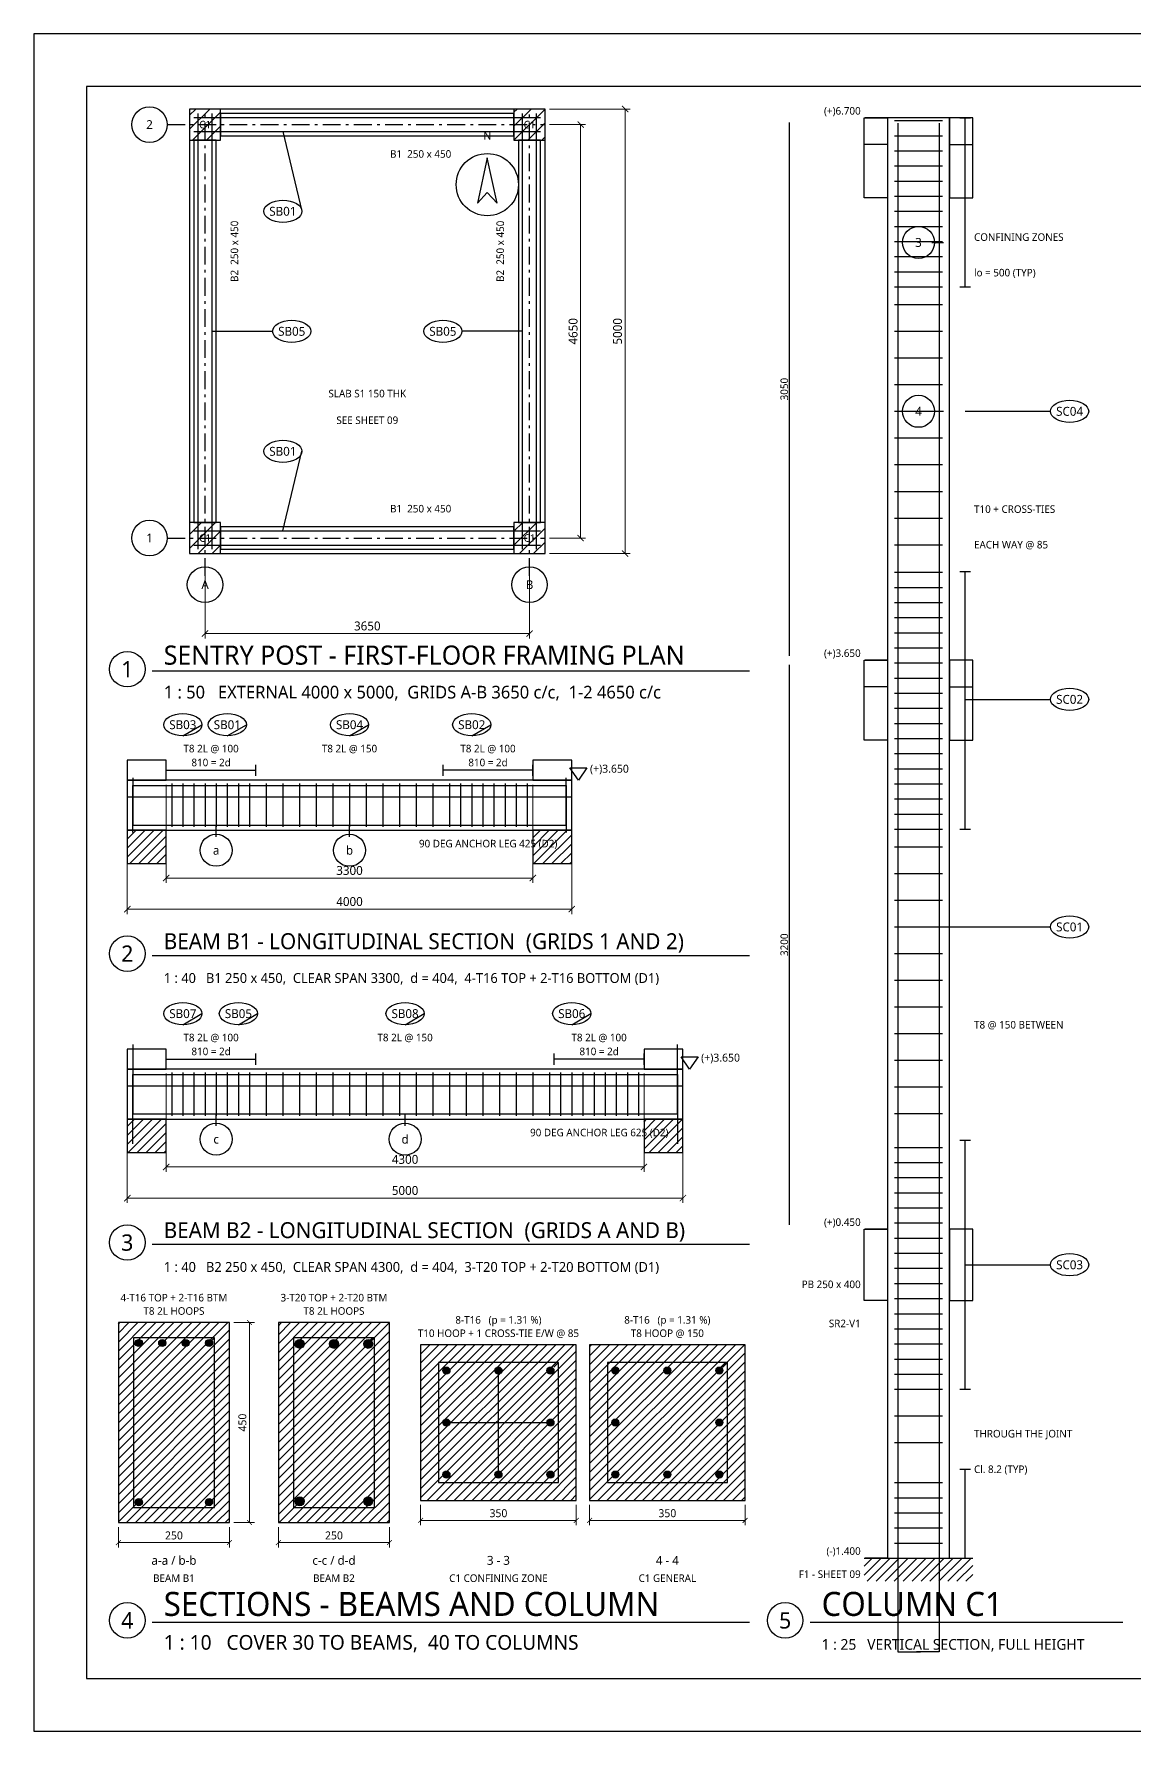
# Model space of a CAD drawing. Header units: millimetres. Extents: x 27 to 567, y 19 to 401.
# Drawn here: x 27 to 274.5, y 19.1 to 400.9 of the extents above; entities that cross this region are included whole.
import ezdxf
from ezdxf.enums import TextEntityAlignment as Align

# ---------------------------------------------------------------- set-up
doc = ezdxf.new("R2010")
doc.units = ezdxf.units.MM
for name, color, linetype in [('S-CALLOUT', 7, 'Continuous'), ('S-CENTER', 7, 'Continuous'), ('S-CONCRETE', 7, 'Continuous'), ('S-CONCRETE-THIN', 7, 'Continuous'), ('S-DIM', 7, 'Continuous'), ('S-GRID', 7, 'Continuous'), ('S-HATCH', 8, 'Continuous'), ('S-LEVEL', 7, 'Continuous'), ('S-REBAR-MAIN', 1, 'Continuous'), ('S-REBAR-STIRRUP', 5, 'Continuous'), ('S-SECTION', 7, 'Continuous'), ('S-TEXT', 7, 'Continuous'), ('S-TITLE', 7, 'Continuous')]:
    doc.layers.add(name, color=color, linetype=linetype)
doc.styles.add('OpenSans', font='OpenSans-Regular.ttf')
doc.dimstyles.new('A2-DIM', dxfattribs={"dimtxt": 2, "dimasz": 1.4, "dimexe": 1.1, "dimexo": 1, "dimgap": 0.7, "dimtad": 1, "dimdec": 0, "dimtxsty": 'OpenSans', "dimblk": 'ARCHTICK', "dimcen": 2.5, "dimclrd": 7, "dimclre": 7, "dimclrt": 7, "dimazin": 3, "dimtfac": 1, "dimtmove": 0, "dimatfit": 3, "dimlwd": 13, "dimlwe": 13})
doc.dimstyles.new('A2-DIM-S', dxfattribs={"dimtxt": 1.8, "dimasz": 1.1, "dimexe": 1.1, "dimexo": 1, "dimgap": 0.7, "dimtad": 1, "dimdec": 0, "dimtxsty": 'OpenSans', "dimblk": 'ARCHTICK', "dimcen": 2.5, "dimclrd": 7, "dimclre": 7, "dimclrt": 7, "dimazin": 3, "dimtfac": 1, "dimtmove": 0, "dimatfit": 3, "dimlwd": 13, "dimlwe": 13})

# ---------------------------------------------------------------- blocks, each defined once
blk = doc.blocks.new('A2-NORTH')
at = {"layer": 'S-TITLE'}
blk.add_lwpolyline([(0, 6), (-2.2, -4.2), (0, -1.8), (2.2, -4.2)], close=True, dxfattribs=at)
blk.add_circle((0, 0), 7, dxfattribs=at)
blk = doc.blocks.new('_ARCHTICK')
at = {"color": 0, "linetype": 'BYBLOCK', "const_width": 0.15}
blk.add_lwpolyline([(-0.5, -0.5), (0.5, 0.5)], dxfattribs=at)
blk = doc.blocks.new('A2-SECMARK')
at = {"layer": 'S-SECTION'}
blk.add_circle((0, 0), 3.6, dxfattribs=at)
blk = doc.blocks.new('A2-LEVEL')
at = {"layer": 'S-LEVEL'}
blk.add_lwpolyline([(0, 0), (-1.9, 2.8), (1.9, 2.8)], close=True, dxfattribs=at)

msp = doc.modelspace()

# ---------------------------------------------------------------- hatches: boundary and pattern name
at = {"layer": 'S-HATCH'}
h = msp.add_hatch(dxfattribs=at)
h.set_pattern_fill('ANSI31', scale=0.7)
h.paths.add_polyline_path([(62, 377), (69, 377), (69, 384), (62, 384)])
h = msp.add_hatch(dxfattribs=at)
h.set_pattern_fill('ANSI31', scale=0.7)
h.paths.add_polyline_path([(135, 377), (142, 377), (142, 384), (135, 384)])
h = msp.add_hatch(dxfattribs=at)
h.set_pattern_fill('ANSI31', scale=0.7)
h.paths.add_polyline_path([(62, 284), (69, 284), (69, 291), (62, 291)])
h = msp.add_hatch(dxfattribs=at)
h.set_pattern_fill('ANSI31', scale=0.7)
h.paths.add_polyline_path([(135, 284), (142, 284), (142, 291), (135, 291)])
h = msp.add_hatch(dxfattribs=at)
h.set_pattern_fill('ANSI31', scale=0.45)
h.paths.add_polyline_path([(48, 221.75), (56.75, 221.75), (56.75, 214.25), (48, 214.25)])
h = msp.add_hatch(dxfattribs=at)
h.set_pattern_fill('ANSI31', scale=0.45)
h.paths.add_polyline_path([(139.25, 221.75), (148, 221.75), (148, 214.25), (139.25, 214.25)])
h = msp.add_hatch(dxfattribs=at)
h.set_pattern_fill('ANSI31', scale=0.45)
h.paths.add_polyline_path([(48, 156.75), (56.75, 156.75), (56.75, 149.25), (48, 149.25)])
h = msp.add_hatch(dxfattribs=at)
h.set_pattern_fill('ANSI31', scale=0.45)
h.paths.add_polyline_path([(164.25, 156.75), (173, 156.75), (173, 149.25), (164.25, 149.25)])
h = msp.add_hatch(dxfattribs=at)
h.set_pattern_fill('ANSI31', scale=0.45)
h.paths.add_polyline_path([(46, 66), (71, 66), (71, 111), (46, 111)])
h = msp.add_hatch(dxfattribs=at)
h.set_pattern_fill('ANSI31', scale=0.45)
h.paths.add_polyline_path([(82, 66), (107, 66), (107, 111), (82, 111)])
h = msp.add_hatch(dxfattribs=at)
h.set_pattern_fill('ANSI31', scale=0.45)
h.paths.add_polyline_path([(114, 71), (149, 71), (149, 106), (114, 106)])
h = msp.add_hatch(dxfattribs=at)
h.set_pattern_fill('ANSI31', scale=0.45)
h.paths.add_polyline_path([(152, 71), (187, 71), (187, 106), (152, 106)])
h = msp.add_hatch(dxfattribs=at)
h.set_pattern_fill('ANSI31', scale=0.45)
h.paths.add_polyline_path([(213.8, 52.8), (238.2, 52.8), (238.2, 58), (213.8, 58)])
at = {"layer": 'S-REBAR-MAIN'}
for points in [[(51.4, 106.4), (51.339, 106.706), (51.166, 106.966), (50.906, 107.139), (50.6, 107.2), (50.294, 107.139), (50.034, 106.966), (49.861, 106.706), (49.8, 106.4), (49.861, 106.094), (50.034, 105.834), (50.294, 105.661), (50.6, 105.6), (50.906, 105.661), (51.166, 105.834), (51.339, 106.094)], [(56.667, 106.4), (56.606, 106.706), (56.432, 106.966), (56.173, 107.139), (55.867, 107.2), (55.561, 107.139), (55.301, 106.966), (55.128, 106.706), (55.067, 106.4), (55.128, 106.094), (55.301, 105.834), (55.561, 105.661), (55.867, 105.6), (56.173, 105.661), (56.432, 105.834), (56.606, 106.094)], [(61.933, 106.4), (61.872, 106.706), (61.699, 106.966), (61.439, 107.139), (61.133, 107.2), (60.827, 107.139), (60.568, 106.966), (60.394, 106.706), (60.333, 106.4), (60.394, 106.094), (60.568, 105.834), (60.827, 105.661), (61.133, 105.6), (61.439, 105.661), (61.699, 105.834), (61.872, 106.094)], [(67.2, 106.4), (67.139, 106.706), (66.966, 106.966), (66.706, 107.139), (66.4, 107.2), (66.094, 107.139), (65.834, 106.966), (65.661, 106.706), (65.6, 106.4), (65.661, 106.094), (65.834, 105.834), (66.094, 105.661), (66.4, 105.6), (66.706, 105.661), (66.966, 105.834), (67.139, 106.094)], [(87.8, 106.2), (87.724, 106.583), (87.507, 106.907), (87.183, 107.124), (86.8, 107.2), (86.417, 107.124), (86.093, 106.907), (85.876, 106.583), (85.8, 106.2), (85.876, 105.817), (86.093, 105.493), (86.417, 105.276), (86.8, 105.2), (87.183, 105.276), (87.507, 105.493), (87.724, 105.817)], [(95.5, 106.2), (95.424, 106.583), (95.207, 106.907), (94.883, 107.124), (94.5, 107.2), (94.117, 107.124), (93.793, 106.907), (93.576, 106.583), (93.5, 106.2), (93.576, 105.817), (93.793, 105.493), (94.117, 105.276), (94.5, 105.2), (94.883, 105.276), (95.207, 105.493), (95.424, 105.817)], [(103.2, 106.2), (103.124, 106.583), (102.907, 106.907), (102.583, 107.124), (102.2, 107.2), (101.817, 107.124), (101.493, 106.907), (101.276, 106.583), (101.2, 106.2), (101.276, 105.817), (101.493, 105.493), (101.817, 105.276), (102.2, 105.2), (102.583, 105.276), (102.907, 105.493), (103.124, 105.817)], [(120.6, 100.2), (120.539, 100.506), (120.366, 100.766), (120.106, 100.939), (119.8, 101), (119.494, 100.939), (119.234, 100.766), (119.061, 100.506), (119, 100.2), (119.061, 99.894), (119.234, 99.634), (119.494, 99.461), (119.8, 99.4), (120.106, 99.461), (120.366, 99.634), (120.539, 99.894)], [(132.3, 100.2), (132.239, 100.506), (132.066, 100.766), (131.806, 100.939), (131.5, 101), (131.194, 100.939), (130.934, 100.766), (130.761, 100.506), (130.7, 100.2), (130.761, 99.894), (130.934, 99.634), (131.194, 99.461), (131.5, 99.4), (131.806, 99.461), (132.066, 99.634), (132.239, 99.894)], [(144, 100.2), (143.939, 100.506), (143.766, 100.766), (143.506, 100.939), (143.2, 101), (142.894, 100.939), (142.634, 100.766), (142.461, 100.506), (142.4, 100.2), (142.461, 99.894), (142.634, 99.634), (142.894, 99.461), (143.2, 99.4), (143.506, 99.461), (143.766, 99.634), (143.939, 99.894)], [(158.6, 100.2), (158.539, 100.506), (158.366, 100.766), (158.106, 100.939), (157.8, 101), (157.494, 100.939), (157.234, 100.766), (157.061, 100.506), (157, 100.2), (157.061, 99.894), (157.234, 99.634), (157.494, 99.461), (157.8, 99.4), (158.106, 99.461), (158.366, 99.634), (158.539, 99.894)], [(170.3, 100.2), (170.239, 100.506), (170.066, 100.766), (169.806, 100.939), (169.5, 101), (169.194, 100.939), (168.934, 100.766), (168.761, 100.506), (168.7, 100.2), (168.761, 99.894), (168.934, 99.634), (169.194, 99.461), (169.5, 99.4), (169.806, 99.461), (170.066, 99.634), (170.239, 99.894)], [(182, 100.2), (181.939, 100.506), (181.766, 100.766), (181.506, 100.939), (181.2, 101), (180.894, 100.939), (180.634, 100.766), (180.461, 100.506), (180.4, 100.2), (180.461, 99.894), (180.634, 99.634), (180.894, 99.461), (181.2, 99.4), (181.506, 99.461), (181.766, 99.634), (181.939, 99.894)], [(120.6, 88.5), (120.539, 88.806), (120.366, 89.066), (120.106, 89.239), (119.8, 89.3), (119.494, 89.239), (119.234, 89.066), (119.061, 88.806), (119, 88.5), (119.061, 88.194), (119.234, 87.934), (119.494, 87.761), (119.8, 87.7), (120.106, 87.761), (120.366, 87.934), (120.539, 88.194)], [(144, 88.5), (143.939, 88.806), (143.766, 89.066), (143.506, 89.239), (143.2, 89.3), (142.894, 89.239), (142.634, 89.066), (142.461, 88.806), (142.4, 88.5), (142.461, 88.194), (142.634, 87.934), (142.894, 87.761), (143.2, 87.7), (143.506, 87.761), (143.766, 87.934), (143.939, 88.194)], [(158.6, 88.5), (158.539, 88.806), (158.366, 89.066), (158.106, 89.239), (157.8, 89.3), (157.494, 89.239), (157.234, 89.066), (157.061, 88.806), (157, 88.5), (157.061, 88.194), (157.234, 87.934), (157.494, 87.761), (157.8, 87.7), (158.106, 87.761), (158.366, 87.934), (158.539, 88.194)], [(182, 88.5), (181.939, 88.806), (181.766, 89.066), (181.506, 89.239), (181.2, 89.3), (180.894, 89.239), (180.634, 89.066), (180.461, 88.806), (180.4, 88.5), (180.461, 88.194), (180.634, 87.934), (180.894, 87.761), (181.2, 87.7), (181.506, 87.761), (181.766, 87.934), (181.939, 88.194)], [(120.6, 76.8), (120.539, 77.106), (120.366, 77.366), (120.106, 77.539), (119.8, 77.6), (119.494, 77.539), (119.234, 77.366), (119.061, 77.106), (119, 76.8), (119.061, 76.494), (119.234, 76.234), (119.494, 76.061), (119.8, 76), (120.106, 76.061), (120.366, 76.234), (120.539, 76.494)], [(132.3, 76.8), (132.239, 77.106), (132.066, 77.366), (131.806, 77.539), (131.5, 77.6), (131.194, 77.539), (130.934, 77.366), (130.761, 77.106), (130.7, 76.8), (130.761, 76.494), (130.934, 76.234), (131.194, 76.061), (131.5, 76), (131.806, 76.061), (132.066, 76.234), (132.239, 76.494)], [(144, 76.8), (143.939, 77.106), (143.766, 77.366), (143.506, 77.539), (143.2, 77.6), (142.894, 77.539), (142.634, 77.366), (142.461, 77.106), (142.4, 76.8), (142.461, 76.494), (142.634, 76.234), (142.894, 76.061), (143.2, 76), (143.506, 76.061), (143.766, 76.234), (143.939, 76.494)], [(158.6, 76.8), (158.539, 77.106), (158.366, 77.366), (158.106, 77.539), (157.8, 77.6), (157.494, 77.539), (157.234, 77.366), (157.061, 77.106), (157, 76.8), (157.061, 76.494), (157.234, 76.234), (157.494, 76.061), (157.8, 76), (158.106, 76.061), (158.366, 76.234), (158.539, 76.494)], [(170.3, 76.8), (170.239, 77.106), (170.066, 77.366), (169.806, 77.539), (169.5, 77.6), (169.194, 77.539), (168.934, 77.366), (168.761, 77.106), (168.7, 76.8), (168.761, 76.494), (168.934, 76.234), (169.194, 76.061), (169.5, 76), (169.806, 76.061), (170.066, 76.234), (170.239, 76.494)], [(182, 76.8), (181.939, 77.106), (181.766, 77.366), (181.506, 77.539), (181.2, 77.6), (180.894, 77.539), (180.634, 77.366), (180.461, 77.106), (180.4, 76.8), (180.461, 76.494), (180.634, 76.234), (180.894, 76.061), (181.2, 76), (181.506, 76.061), (181.766, 76.234), (181.939, 76.494)], [(51.4, 70.6), (51.339, 70.906), (51.166, 71.166), (50.906, 71.339), (50.6, 71.4), (50.294, 71.339), (50.034, 71.166), (49.861, 70.906), (49.8, 70.6), (49.861, 70.294), (50.034, 70.034), (50.294, 69.861), (50.6, 69.8), (50.906, 69.861), (51.166, 70.034), (51.339, 70.294)], [(67.2, 70.6), (67.139, 70.906), (66.966, 71.166), (66.706, 71.339), (66.4, 71.4), (66.094, 71.339), (65.834, 71.166), (65.661, 70.906), (65.6, 70.6), (65.661, 70.294), (65.834, 70.034), (66.094, 69.861), (66.4, 69.8), (66.706, 69.861), (66.966, 70.034), (67.139, 70.294)], [(87.8, 70.8), (87.724, 71.183), (87.507, 71.507), (87.183, 71.724), (86.8, 71.8), (86.417, 71.724), (86.093, 71.507), (85.876, 71.183), (85.8, 70.8), (85.876, 70.417), (86.093, 70.093), (86.417, 69.876), (86.8, 69.8), (87.183, 69.876), (87.507, 70.093), (87.724, 70.417)], [(103.2, 70.8), (103.124, 71.183), (102.907, 71.507), (102.583, 71.724), (102.2, 71.8), (101.817, 71.724), (101.493, 71.507), (101.276, 71.183), (101.2, 70.8), (101.276, 70.417), (101.493, 70.093), (101.817, 69.876), (102.2, 69.8), (102.583, 69.876), (102.907, 70.093), (103.124, 70.417)]]:
    msp.add_hatch(color=1, dxfattribs=at).paths.add_polyline_path(points)

# ---------------------------------------------------------------- linework, layer by layer
at = {"layer": 'S-CALLOUT'}
for p, q in [((83, 378.92), (87.3, 361)), ((67.08, 334), (80.7, 334)), ((136.92, 334), (123.3, 334)), ((236.5, 316), (255.7, 316)), ((83, 289.08), (87.3, 307)), ((236.5, 251.2), (255.7, 251.2)), ((60.5, 243), (64.8, 245.5)), ((70.5, 243), (74.8, 245.5)), ((98, 243), (102.3, 245.5)), ((125.5, 243), (129.8, 245.5)), ((230.68, 200), (255.7, 200)), ((60.5, 178), (64.8, 180.5)), ((73, 178), (77.3, 180.5)), ((110.5, 178), (114.8, 180.5)), ((148, 178), (152.3, 180.5)), ((236.5, 124), (255.7, 124))]:
    msp.add_line(p, q, dxfattribs=at)
for centre in [(83, 361), (85, 334), (119, 334), (260, 316), (83, 307), (260, 251.2), (60.5, 245.5), (70.5, 245.5), (98, 245.5), (125.5, 245.5), (260, 200), (60.5, 180.5), (73, 180.5), (110.5, 180.5), (148, 180.5), (260, 124)]:
    msp.add_ellipse(centre, major_axis=(4.3, 0), ratio=0.5813953, dxfattribs=at)
at = {"layer": 'S-CENTER'}
for p, q in [((65.5, 382.2), (65.5, 382.8)), ((138.5, 382.2), (138.5, 382.8)), ((57, 380.5), (61, 380.5)), ((62.2, 380.5), (62.8, 380.5)), ((64, 380.5), (68, 380.5)), ((65.5, 377), (65.5, 381)), ((69.2, 380.5), (69.8, 380.5)), ((71, 380.5), (75, 380.5)), ((76.2, 380.5), (76.8, 380.5)), ((78, 380.5), (82, 380.5)), ((83.2, 380.5), (83.8, 380.5)), ((85, 380.5), (89, 380.5)), ((90.2, 380.5), (90.8, 380.5)), ((92, 380.5), (96, 380.5)), ((97.2, 380.5), (97.8, 380.5)), ((99, 380.5), (103, 380.5)), ((104.2, 380.5), (104.8, 380.5)), ((106, 380.5), (110, 380.5)), ((111.2, 380.5), (111.8, 380.5)), ((113, 380.5), (117, 380.5)), ((118.2, 380.5), (118.8, 380.5)), ((120, 380.5), (124, 380.5)), ((125.2, 380.5), (125.8, 380.5)), ((127, 380.5), (131, 380.5)), ((132.2, 380.5), (132.8, 380.5)), ((134, 380.5), (138, 380.5)), ((138.5, 377), (138.5, 381)), ((139.2, 380.5), (139.8, 380.5)), ((141, 380.5), (142, 380.5)), ((65.5, 375.2), (65.5, 375.8)), ((138.5, 375.2), (138.5, 375.8)), ((65.5, 370), (65.5, 374)), ((138.5, 370), (138.5, 374)), ((65.5, 368.2), (65.5, 368.8)), ((65.5, 363), (65.5, 367)), ((138.5, 368.2), (138.5, 368.8)), ((138.5, 363), (138.5, 367)), ((65.5, 361.2), (65.5, 361.8)), ((65.5, 356), (65.5, 360)), ((138.5, 361.2), (138.5, 361.8)), ((138.5, 356), (138.5, 360)), ((65.5, 354.2), (65.5, 354.8)), ((65.5, 349), (65.5, 353)), ((138.5, 354.2), (138.5, 354.8)), ((138.5, 349), (138.5, 353)), ((65.5, 347.2), (65.5, 347.8)), ((138.5, 347.2), (138.5, 347.8)), ((65.5, 342), (65.5, 346)), ((138.5, 342), (138.5, 346)), ((65.5, 340.2), (65.5, 340.8)), ((138.5, 340.2), (138.5, 340.8)), ((65.5, 335), (65.5, 339)), ((138.5, 335), (138.5, 339)), ((65.5, 333.2), (65.5, 333.8)), ((138.5, 333.2), (138.5, 333.8)), ((65.5, 328), (65.5, 332)), ((138.5, 328), (138.5, 332)), ((65.5, 326.2), (65.5, 326.8)), ((65.5, 321), (65.5, 325)), ((138.5, 326.2), (138.5, 326.8)), ((138.5, 321), (138.5, 325)), ((65.5, 319.2), (65.5, 319.8)), ((65.5, 314), (65.5, 318)), ((138.5, 319.2), (138.5, 319.8)), ((138.5, 314), (138.5, 318)), ((65.5, 312.2), (65.5, 312.8)), ((65.5, 307), (65.5, 311)), ((138.5, 312.2), (138.5, 312.8)), ((138.5, 307), (138.5, 311)), ((65.5, 305.2), (65.5, 305.8)), ((138.5, 305.2), (138.5, 305.8)), ((65.5, 300), (65.5, 304)), ((138.5, 300), (138.5, 304)), ((65.5, 298.2), (65.5, 298.8)), ((138.5, 298.2), (138.5, 298.8)), ((65.5, 293), (65.5, 297)), ((138.5, 293), (138.5, 297)), ((65.5, 291.2), (65.5, 291.8)), ((138.5, 291.2), (138.5, 291.8)), ((57, 287.5), (61, 287.5)), ((62.2, 287.5), (62.8, 287.5)), ((64, 287.5), (68, 287.5)), ((65.5, 286), (65.5, 290)), ((69.2, 287.5), (69.8, 287.5)), ((71, 287.5), (75, 287.5)), ((76.2, 287.5), (76.8, 287.5)), ((78, 287.5), (82, 287.5)), ((83.2, 287.5), (83.8, 287.5)), ((85, 287.5), (89, 287.5)), ((90.2, 287.5), (90.8, 287.5)), ((92, 287.5), (96, 287.5)), ((97.2, 287.5), (97.8, 287.5)), ((99, 287.5), (103, 287.5)), ((104.2, 287.5), (104.8, 287.5)), ((106, 287.5), (110, 287.5)), ((111.2, 287.5), (111.8, 287.5)), ((113, 287.5), (117, 287.5)), ((118.2, 287.5), (118.8, 287.5)), ((120, 287.5), (124, 287.5)), ((125.2, 287.5), (125.8, 287.5)), ((127, 287.5), (131, 287.5)), ((132.2, 287.5), (132.8, 287.5)), ((134, 287.5), (138, 287.5)), ((138.5, 286), (138.5, 290)), ((139.2, 287.5), (139.8, 287.5)), ((141, 287.5), (142, 287.5)), ((65.5, 284.2), (65.5, 284.8)), ((65.5, 279), (65.5, 283)), ((138.5, 284.2), (138.5, 284.8)), ((138.5, 279), (138.5, 283))]:
    msp.add_line(p, q, dxfattribs=at)
at = {"layer": 'S-CONCRETE'}
msp.add_line((213.8, 58), (238.2, 58), dxfattribs=at)
for points in [[(62, 377), (69, 377), (69, 384), (62, 384)], [(69, 378), (135, 378), (135, 383), (69, 383)], [(135, 377), (142, 377), (142, 384), (135, 384)], [(219, 364), (213.8, 364), (213.8, 382), (219, 382)], [(219, 58), (233, 58), (233, 382), (219, 382)], [(233, 364), (238.2, 364), (238.2, 382), (233, 382)], [(63, 291), (68, 291), (68, 377), (63, 377)], [(136, 291), (141, 291), (141, 377), (136, 377)], [(62, 284), (69, 284), (69, 291), (62, 291)], [(135, 284), (142, 284), (142, 291), (135, 291)], [(69, 285), (135, 285), (135, 290), (69, 290)], [(219, 242), (213.8, 242), (213.8, 260), (219, 260)], [(233, 242), (238.2, 242), (238.2, 260), (233, 260)], [(48, 233), (56.75, 233), (56.75, 237.5), (48, 237.5)], [(139.25, 233), (148, 233), (148, 237.5), (139.25, 237.5)], [(48, 221.75), (148, 221.75), (148, 233), (48, 233)], [(48, 214.25), (56.75, 214.25), (56.75, 221.75), (48, 221.75)], [(139.25, 214.25), (148, 214.25), (148, 221.75), (139.25, 221.75)], [(48, 168), (56.75, 168), (56.75, 172.5), (48, 172.5)], [(164.25, 168), (173, 168), (173, 172.5), (164.25, 172.5)], [(48, 156.75), (173, 156.75), (173, 168), (48, 168)], [(48, 149.25), (56.75, 149.25), (56.75, 156.75), (48, 156.75)], [(164.25, 149.25), (173, 149.25), (173, 156.75), (164.25, 156.75)], [(219, 116), (213.8, 116), (213.8, 132), (219, 132)], [(233, 116), (238.2, 116), (238.2, 132), (233, 132)], [(46, 66), (71, 66), (71, 111), (46, 111)], [(82, 66), (107, 66), (107, 111), (82, 111)], [(114, 71), (149, 71), (149, 106), (114, 106)], [(152, 71), (187, 71), (187, 106), (152, 106)]]:
    msp.add_lwpolyline(points, close=True, dxfattribs=at)
at = {"layer": 'S-CONCRETE-THIN'}
for p, q in [((219, 376), (213.8, 376)), ((233, 376), (238.2, 376)), ((219, 254), (213.8, 254)), ((233, 254), (238.2, 254)), ((48, 229.25), (148, 229.25)), ((48, 164.25), (173, 164.25))]:
    msp.add_line(p, q, dxfattribs=at)
msp.add_lwpolyline([(62, 284), (142, 284), (142, 384), (62, 384)], close=True, dxfattribs=at)
at = {"layer": 'S-DIM'}
for p, q in [((235.3, 382), (237.7, 382)), ((236.5, 344), (236.5, 382)), ((197, 261), (197, 381)), ((235.3, 344), (237.7, 344)), ((235.3, 280), (237.7, 280)), ((236.5, 222), (236.5, 280)), ((197, 133), (197, 259)), ((56.75, 234), (56.75, 236.5)), ((56.75, 235.25), (76.95, 235.25)), ((76.95, 234), (76.95, 236.5)), ((119.05, 234), (119.05, 236.5)), ((139.25, 235.25), (119.05, 235.25)), ((139.25, 234), (139.25, 236.5)), ((235.3, 222), (237.7, 222)), ((56.75, 169), (56.75, 171.5)), ((56.75, 170.25), (76.95, 170.25)), ((76.95, 169), (76.95, 171.5)), ((144.05, 169), (144.05, 171.5)), ((164.25, 170.25), (144.05, 170.25)), ((164.25, 169), (164.25, 171.5)), ((235.3, 152), (237.7, 152)), ((236.5, 96), (236.5, 152)), ((235.3, 96), (237.7, 96)), ((235.3, 78), (237.7, 78)), ((236.5, 58), (236.5, 78)), ((235.3, 58), (237.7, 58))]:
    msp.add_line(p, q, dxfattribs=at)
at = {"layer": 'S-GRID'}
for centre in [(53, 380.5), (53, 287.5), (65.5, 277), (138.5, 277)]:
    msp.add_circle(centre, 4, dxfattribs=at)
at = {"layer": 'S-LEVEL'}
for p, q in [((219, 382), (214, 382)), ((219, 260), (214, 260)), ((219, 132), (214, 132)), ((219, 58), (214, 58))]:
    msp.add_line(p, q, dxfattribs=at)
at = {"layer": 'S-REBAR-MAIN'}
for points in [[(63, 382.08), (141, 382.08)], [(63.92, 285), (63.92, 383)], [(67.08, 285), (67.08, 383)], [(136.92, 285), (136.92, 383)], [(140.08, 285), (140.08, 383)], [(63, 378.92), (141, 378.92)], [(221.32, 380.8), (221.32, 36.96), (226.44, 36.96)], [(230.68, 380.8), (230.68, 36.96), (225.56, 36.96)], [(63, 289.08), (141, 289.08)], [(63, 285.92), (141, 285.92)], [(49.25, 233.525), (49.25, 222.9), (146.75, 222.9), (146.75, 233.525)], [(49.25, 221.225), (49.25, 231.85), (146.75, 231.85), (146.75, 221.225)], [(49.25, 173.575), (49.25, 157.95), (171.75, 157.95), (171.75, 173.575)], [(49.25, 151.175), (49.25, 166.8), (171.75, 166.8), (171.75, 151.175)]]:
    msp.add_lwpolyline(points, dxfattribs=at)
for centre, radius in [((50.6, 106.4), 0.8), ((55.867, 106.4), 0.8), ((61.133, 106.4), 0.8), ((66.4, 106.4), 0.8), ((86.8, 106.2), 1), ((94.5, 106.2), 1), ((102.2, 106.2), 1), ((119.8, 100.2), 0.8), ((131.5, 100.2), 0.8), ((143.2, 100.2), 0.8), ((157.8, 100.2), 0.8), ((169.5, 100.2), 0.8), ((181.2, 100.2), 0.8), ((119.8, 88.5), 0.8), ((143.2, 88.5), 0.8), ((157.8, 88.5), 0.8), ((181.2, 88.5), 0.8), ((119.8, 76.8), 0.8), ((131.5, 76.8), 0.8), ((143.2, 76.8), 0.8), ((157.8, 76.8), 0.8), ((169.5, 76.8), 0.8), ((181.2, 76.8), 0.8), ((50.6, 70.6), 0.8), ((66.4, 70.6), 0.8), ((86.8, 70.8), 1), ((102.2, 70.8), 1)]:
    msp.add_circle(centre, radius, dxfattribs=at)
at = {"layer": 'S-REBAR-STIRRUP'}
for p, q in [((220.6, 381.4), (231.4, 381.4)), ((220.6, 378), (231.4, 378)), ((220.6, 374.6), (231.4, 374.6)), ((220.6, 371.2), (231.4, 371.2)), ((220.6, 367.8), (231.4, 367.8)), ((220.6, 364.4), (231.4, 364.4)), ((220.6, 361), (231.4, 361)), ((220.6, 357.6), (231.4, 357.6)), ((220.6, 354.2), (231.4, 354.2)), ((220.6, 350.8), (231.4, 350.8)), ((220.6, 347.4), (231.4, 347.4)), ((220.6, 344), (231.4, 344)), ((220.6, 340), (231.4, 340)), ((220.6, 334), (231.4, 334)), ((220.6, 328), (231.4, 328)), ((220.6, 322), (231.4, 322)), ((220.6, 316), (231.4, 316)), ((220.6, 310), (231.4, 310)), ((220.6, 304), (231.4, 304)), ((220.6, 298), (231.4, 298)), ((220.6, 292), (231.4, 292)), ((220.6, 286), (231.4, 286)), ((220.6, 279.8), (231.4, 279.8)), ((220.6, 276.4), (231.4, 276.4)), ((220.6, 273), (231.4, 273)), ((220.6, 269.6), (231.4, 269.6)), ((220.6, 266.2), (231.4, 266.2)), ((220.6, 262.8), (231.4, 262.8)), ((220.6, 259.4), (231.4, 259.4)), ((220.6, 256), (231.4, 256)), ((220.6, 252.6), (231.4, 252.6)), ((220.6, 249.2), (231.4, 249.2)), ((220.6, 245.8), (231.4, 245.8)), ((220.6, 242.4), (231.4, 242.4)), ((220.6, 239), (231.4, 239)), ((220.6, 235.6), (231.4, 235.6)), ((58, 232.25), (58, 222.5)), ((60.5, 232.25), (60.5, 222.5)), ((63, 232.25), (63, 222.5)), ((65.5, 232.25), (65.5, 222.5)), ((68, 232.25), (68, 222.5)), ((70.5, 232.25), (70.5, 222.5)), ((73, 232.25), (73, 222.5)), ((75.5, 232.25), (75.5, 222.5)), ((79.25, 232.25), (79.25, 222.5)), ((83, 232.25), (83, 222.5)), ((86.75, 232.25), (86.75, 222.5)), ((90.5, 232.25), (90.5, 222.5)), ((94.25, 232.25), (94.25, 222.5)), ((98, 232.25), (98, 222.5)), ((101.75, 232.25), (101.75, 222.5)), ((105.5, 232.25), (105.5, 222.5)), ((109.25, 232.25), (109.25, 222.5)), ((113, 232.25), (113, 222.5)), ((116.75, 232.25), (116.75, 222.5)), ((120.5, 232.25), (120.5, 222.5)), ((123, 232.25), (123, 222.5)), ((125.5, 232.25), (125.5, 222.5)), ((128, 232.25), (128, 222.5)), ((130.5, 232.25), (130.5, 222.5)), ((133, 232.25), (133, 222.5)), ((135.5, 232.25), (135.5, 222.5)), ((138, 232.25), (138, 222.5)), ((220.6, 232.2), (231.4, 232.2)), ((220.6, 228.8), (231.4, 228.8)), ((220.6, 225.4), (231.4, 225.4)), ((220.6, 222), (231.4, 222)), ((220.6, 218), (231.4, 218)), ((220.6, 212), (231.4, 212)), ((220.6, 206), (231.4, 206)), ((220.6, 200), (231.4, 200)), ((220.6, 194), (231.4, 194)), ((220.6, 188), (231.4, 188)), ((220.6, 182), (231.4, 182)), ((220.6, 176), (231.4, 176)), ((220.6, 170), (231.4, 170)), ((58, 167.25), (58, 157.5)), ((60.5, 167.25), (60.5, 157.5)), ((63, 167.25), (63, 157.5)), ((65.5, 167.25), (65.5, 157.5)), ((68, 167.25), (68, 157.5)), ((70.5, 167.25), (70.5, 157.5)), ((73, 167.25), (73, 157.5)), ((75.5, 167.25), (75.5, 157.5)), ((79.25, 167.25), (79.25, 157.5)), ((83, 167.25), (83, 157.5)), ((86.75, 167.25), (86.75, 157.5)), ((90.5, 167.25), (90.5, 157.5)), ((94.25, 167.25), (94.25, 157.5)), ((98, 167.25), (98, 157.5)), ((101.75, 167.25), (101.75, 157.5)), ((105.5, 167.25), (105.5, 157.5)), ((109.25, 167.25), (109.25, 157.5)), ((113, 167.25), (113, 157.5)), ((116.75, 167.25), (116.75, 157.5)), ((120.5, 167.25), (120.5, 157.5)), ((124.25, 167.25), (124.25, 157.5)), ((128, 167.25), (128, 157.5)), ((131.75, 167.25), (131.75, 157.5)), ((135.5, 167.25), (135.5, 157.5)), ((139.25, 167.25), (139.25, 157.5)), ((143, 167.25), (143, 157.5)), ((145.5, 167.25), (145.5, 157.5)), ((148, 167.25), (148, 157.5)), ((150.5, 167.25), (150.5, 157.5)), ((153, 167.25), (153, 157.5)), ((155.5, 167.25), (155.5, 157.5)), ((158, 167.25), (158, 157.5)), ((160.5, 167.25), (160.5, 157.5)), ((163, 167.25), (163, 157.5)), ((220.6, 164), (231.4, 164)), ((220.6, 158), (231.4, 158)), ((220.6, 150.4), (231.4, 150.4)), ((220.6, 147), (231.4, 147)), ((220.6, 143.6), (231.4, 143.6)), ((220.6, 140.2), (231.4, 140.2)), ((220.6, 136.8), (231.4, 136.8)), ((220.6, 133.4), (231.4, 133.4)), ((220.6, 130), (231.4, 130)), ((220.6, 126.6), (231.4, 126.6)), ((220.6, 123.2), (231.4, 123.2)), ((220.6, 119.8), (231.4, 119.8)), ((220.6, 116.4), (231.4, 116.4)), ((220.6, 113), (231.4, 113)), ((67.15, 107.6), (66.25, 106.7)), ((67.6, 107.6), (66.7, 106.7)), ((103.15, 107.6), (102.25, 106.7)), ((103.6, 107.6), (102.7, 106.7)), ((220.6, 109.6), (231.4, 109.6)), ((220.6, 106.2), (231.4, 106.2)), ((131.5, 76), (131.5, 101)), ((144.55, 102), (143.55, 101)), ((145, 102), (144, 101)), ((182.55, 102), (181.55, 101)), ((183, 102), (182, 101)), ((220.6, 102.8), (231.4, 102.8)), ((220.6, 99.4), (231.4, 99.4)), ((220.6, 96), (231.4, 96)), ((119, 88.5), (144, 88.5)), ((220.6, 90), (231.4, 90)), ((220.6, 84), (231.4, 84)), ((220.6, 75), (231.4, 75)), ((220.6, 71.6), (231.4, 71.6)), ((220.6, 68.2), (231.4, 68.2)), ((220.6, 64.8), (231.4, 64.8)), ((220.6, 61.4), (231.4, 61.4)), ((220.6, 58), (231.4, 58))]:
    msp.add_line(p, q, dxfattribs=at)
for points in [[(49.4, 69.4), (67.6, 69.4), (67.6, 107.6), (49.4, 107.6)], [(85.4, 69.4), (103.6, 69.4), (103.6, 107.6), (85.4, 107.6)], [(118, 75), (145, 75), (145, 102), (118, 102)], [(156, 75), (183, 75), (183, 102), (156, 102)]]:
    msp.add_lwpolyline(points, close=True, dxfattribs=at)
at = {"layer": 'S-SECTION'}
for p, q in [((229, 354), (231.6, 354)), ((229, 316), (231.6, 316)), ((68, 220.25), (68, 222.85)), ((98, 220.25), (98, 222.85)), ((68, 155.25), (68, 157.85)), ((110.5, 155.25), (110.5, 157.85))]:
    msp.add_line(p, q, dxfattribs=at)
at = {"layer": 'S-TITLE'}
for p, q in [((53.6, 257.6), (188, 257.6)), ((53.6, 193.6), (188, 193.6)), ((53.6, 128.6), (188, 128.6)), ((53.6, 43.6), (188, 43.6)), ((201.6, 43.6), (272, 43.6))]:
    msp.add_line(p, q, dxfattribs=at)
for points in [[(27, 19.1), (567, 19.1), (567, 400.9), (27, 400.9)], [(38.8, 30.9), (555.2, 30.9), (555.2, 389.1), (38.8, 389.1)]]:
    msp.add_lwpolyline(points, close=True, dxfattribs=at)
for centre in [(48, 258), (48, 194), (48, 129), (48, 44), (196, 44)]:
    msp.add_circle(centre, 4, dxfattribs=at)

# ---------------------------------------------------------------- block references
at = {"layer": 'S-LEVEL'}
for p in [(149.5, 233), (174.5, 168)]:
    msp.add_blockref('A2-LEVEL', p, dxfattribs=at)
at = {"layer": 'S-SECTION'}
for p in [(226, 354), (226, 316), (68, 217.25), (98, 217.25), (68, 152.25), (110.5, 152.25)]:
    msp.add_blockref('A2-SECMARK', p, dxfattribs=at)
at = {"layer": 'S-TITLE'}
msp.add_blockref('A2-NORTH', (129, 367), dxfattribs=at)

# ---------------------------------------------------------------- texts
at = {"layer": 'S-CALLOUT', "style": 'OpenSans'}
for s, p in [('SB01', (83, 361)), ('SB05', (85, 334)), ('SB05', (119, 334)), ('SC04', (260, 316)), ('SB01', (83, 307)), ('SC02', (260, 251.2)), ('SB03', (60.5, 245.5)), ('SB01', (70.5, 245.5)), ('SB04', (98, 245.5)), ('SB02', (125.5, 245.5)), ('SC01', (260, 200)), ('SB07', (60.5, 180.5)), ('SB05', (73, 180.5)), ('SB08', (110.5, 180.5)), ('SB06', (148, 180.5)), ('SC03', (260, 124))]:
    msp.add_text(s, height=2, dxfattribs=at).set_placement(p, align=Align.MIDDLE_CENTER)
at = {"layer": 'S-DIM', "style": 'OpenSans'}
for s, p in [('3050', (195.8, 321)), ('3200', (195.8, 196))]:
    msp.add_text(s, height=1.7, rotation=90, dxfattribs=at).set_placement(p, align=Align.MIDDLE_CENTER)
at = {"layer": 'S-GRID', "style": 'OpenSans'}
for s, p in [('2', (53, 380.5)), ('1', (53, 287.5)), ('A', (65.5, 277)), ('B', (138.5, 277))]:
    msp.add_text(s, height=2, dxfattribs=at).set_placement(p, align=Align.MIDDLE_CENTER)
at = {"layer": 'S-LEVEL', "style": 'OpenSans'}
for s, p in [('(+)6.700', (213, 383.6)), ('(+)3.650', (213, 261.6)), ('(+)0.450', (213, 133.6)), ('(-)1.400', (213, 59.6))]:
    msp.add_text(s, height=1.7, dxfattribs=at).set_placement(p, align=Align.MIDDLE_RIGHT)
for p in [(152.1, 235.6), (177.1, 170.6)]:
    msp.add_text('(+)3.650', height=1.8, dxfattribs=at).set_placement(p, align=Align.MIDDLE_LEFT)
at = {"layer": 'S-SECTION', "style": 'OpenSans'}
for s, p in [('3', (226, 354)), ('4', (226, 316)), ('a', (68, 217.25)), ('b', (98, 217.25)), ('c', (68, 152.25)), ('d', (110.5, 152.25)), ('a-a / b-b', (58.5, 57.5)), ('c-c / d-d', (94.5, 57.5)), ('3 - 3', (131.5, 57.5)), ('4 - 4', (169.5, 57.5))]:
    msp.add_text(s, height=2, dxfattribs=at).set_placement(p, align=Align.MIDDLE_CENTER)
at = {"layer": 'S-TEXT', "style": 'OpenSans'}
for s, p in [('C1', (65.5, 380.5)), ('C1', (138.5, 380.5)), ('B1  250 x 450', (114, 373.9)), ('SLAB S1 150 THK', (102, 320)), ('SEE SHEET 09', (102, 314)), ('B1  250 x 450', (114, 294.1)), ('C1', (65.5, 287.5)), ('C1', (138.5, 287.5)), ('T8 2L @ 100', (66.85, 240.125)), ('T8 2L @ 150', (98, 240.125)), ('T8 2L @ 100', (129.15, 240.125)), ('810 = 2d', (66.85, 237)), ('810 = 2d', (129.15, 237)), ('T8 2L @ 100', (66.85, 175.125)), ('T8 2L @ 150', (110.5, 175.125)), ('T8 2L @ 100', (154.15, 175.125)), ('810 = 2d', (66.85, 172)), ('810 = 2d', (154.15, 172)), ('4-T16 TOP + 2-T16 BTM', (58.5, 116.6)), ('3-T20 TOP + 2-T20 BTM', (94.5, 116.6)), ('T8 2L HOOPS', (58.5, 113.6)), ('T8 2L HOOPS', (94.5, 113.6)), ('8-T16   (p = 1.31 %)', (131.5, 111.6)), ('8-T16   (p = 1.31 %)', (169.5, 111.6)), ('T10 HOOP + 1 CROSS-TIE E/W @ 85', (131.5, 108.6)), ('T8 HOOP @ 150', (169.5, 108.6)), ('BEAM B1', (58.5, 53.5)), ('BEAM B2', (94.5, 53.5)), ('C1 CONFINING ZONE', (131.5, 53.5)), ('C1 GENERAL', (169.5, 53.5))]:
    msp.add_text(s, height=1.7, dxfattribs=at).set_placement(p, align=Align.MIDDLE_CENTER)
for p in [(72.1, 352), (131.9, 352)]:
    msp.add_text('B2  250 x 450', height=1.7, rotation=90, dxfattribs=at).set_placement(p, align=Align.MIDDLE_CENTER)
for s, p in [('CONFINING ZONES', (238.5, 355.2)), ('lo = 500 (TYP)', (238.5, 347.2)), ('T10 + CROSS-TIES', (238.5, 294)), ('EACH WAY @ 85', (238.5, 286)), ('T8 @ 150 BETWEEN', (238.5, 178)), ('THROUGH THE JOINT', (238.5, 86)), ('Cl. 8.2 (TYP)', (238.5, 78))]:
    msp.add_text(s, height=1.7, dxfattribs=at).set_placement(p, align=Align.MIDDLE_LEFT)
for s, height, p in [('1 : 50   EXTERNAL 4000 x 5000,  GRIDS A-B 3650 c/c,  1-2 4650 c/c', 2.85052, (56.2, 251.4)), ('1 : 40   B1 250 x 450,  CLEAR SPAN 3300,  d = 404,  4-T16 TOP + 2-T16 BOTTOM (D1)', 2.22234, (56.2, 187.4)), ('1 : 40   B2 250 x 450,  CLEAR SPAN 4300,  d = 404,  3-T20 TOP + 2-T20 BOTTOM (D1)', 2.22234, (56.2, 122.4)), ('1 : 10   COVER 30 TO BEAMS,  40 TO COLUMNS', 3.3, (56.2, 37.4)), ('1 : 25   VERTICAL SECTION, FULL HEIGHT', 2.39865, (204.2, 37.4))]:
    msp.add_text(s, height=height, dxfattribs=at).set_placement(p)
for s, p in [('90 DEG ANCHOR LEG 425 (D2)', (144.75, 218.75)), ('90 DEG ANCHOR LEG 625 (D2)', (169.75, 153.75)), ('PB 250 x 400', (213, 119.6)), ('SR2-V1', (213, 110.8)), ('F1 - SHEET 09', (213, 54.4))]:
    msp.add_text(s, height=1.7, dxfattribs=at).set_placement(p, align=Align.MIDDLE_RIGHT)
at = {"layer": 'S-TITLE', "style": 'OpenSans'}
msp.add_text('N', height=1.8, dxfattribs=at).set_placement((129, 376.6), align=Align.BOTTOM_CENTER)
for s, p in [('1', (48, 258)), ('2', (48, 194)), ('3', (48, 129)), ('4', (48, 44)), ('5', (196, 44))]:
    msp.add_text(s, height=3.672, dxfattribs=at).set_placement(p, align=Align.MIDDLE_CENTER)
for s, height, p in [('SENTRY POST - FIRST-FLOOR FRAMING PLAN', 4.30538, (56.2, 259)), ('BEAM B1 - LONGITUDINAL SECTION  (GRIDS 1 AND 2)', 3.58546, (56.2, 195)), ('BEAM B2 - LONGITUDINAL SECTION  (GRIDS A AND B)', 3.57244, (56.2, 130)), ('SECTIONS - BEAMS AND COLUMN', 5.4, (56.2, 45)), ('COLUMN C1', 5.4, (204.2, 45))]:
    msp.add_text(s, height=height, dxfattribs=at).set_placement(p)

# ---------------------------------------------------------------- dimensions: what is measured, and where the dimension line sits
at = {"layer": 'S-DIM'}
for base, p1, p2, dimstyle, override in [((160, 284), (142, 284), (142, 384), 'A2-DIM', {"dimlfac": 50}), ((150, 287.5), (142, 287.5), (142, 380.5), 'A2-DIM', {"dimlfac": 50}), ((75.5, 66), (71, 66), (71, 111), 'A2-DIM-S', {"dimlfac": 10})]:
    msp.add_linear_dim(base=base, p1=p1, p2=p2, angle=90, dimstyle=dimstyle, override=override, dxfattribs=at).render()
for base, p1, p2, dimstyle, override in [((65.5, 266), (65.5, 284), (138.5, 284), 'A2-DIM', {"dimlfac": 50}), ((48, 204), (48, 233), (148, 233), 'A2-DIM', {"dimlfac": 40}), ((56.75, 211), (56.75, 233), (139.25, 233), 'A2-DIM', {"dimlfac": 40}), ((48, 139), (48, 168), (173, 168), 'A2-DIM', {"dimlfac": 40}), ((56.75, 146), (56.75, 168), (164.25, 168), 'A2-DIM', {"dimlfac": 40}), ((114, 66.5), (114, 71), (149, 71), 'A2-DIM-S', {"dimlfac": 10}), ((152, 66.5), (152, 71), (187, 71), 'A2-DIM-S', {"dimlfac": 10}), ((46, 61.5), (46, 66), (71, 66), 'A2-DIM-S', {"dimlfac": 10}), ((82, 61.5), (82, 66), (107, 66), 'A2-DIM-S', {"dimlfac": 10})]:
    msp.add_linear_dim(base=base, p1=p1, p2=p2, dimstyle=dimstyle, override=override, dxfattribs=at).render()

doc.saveas('drawing.dxf')
